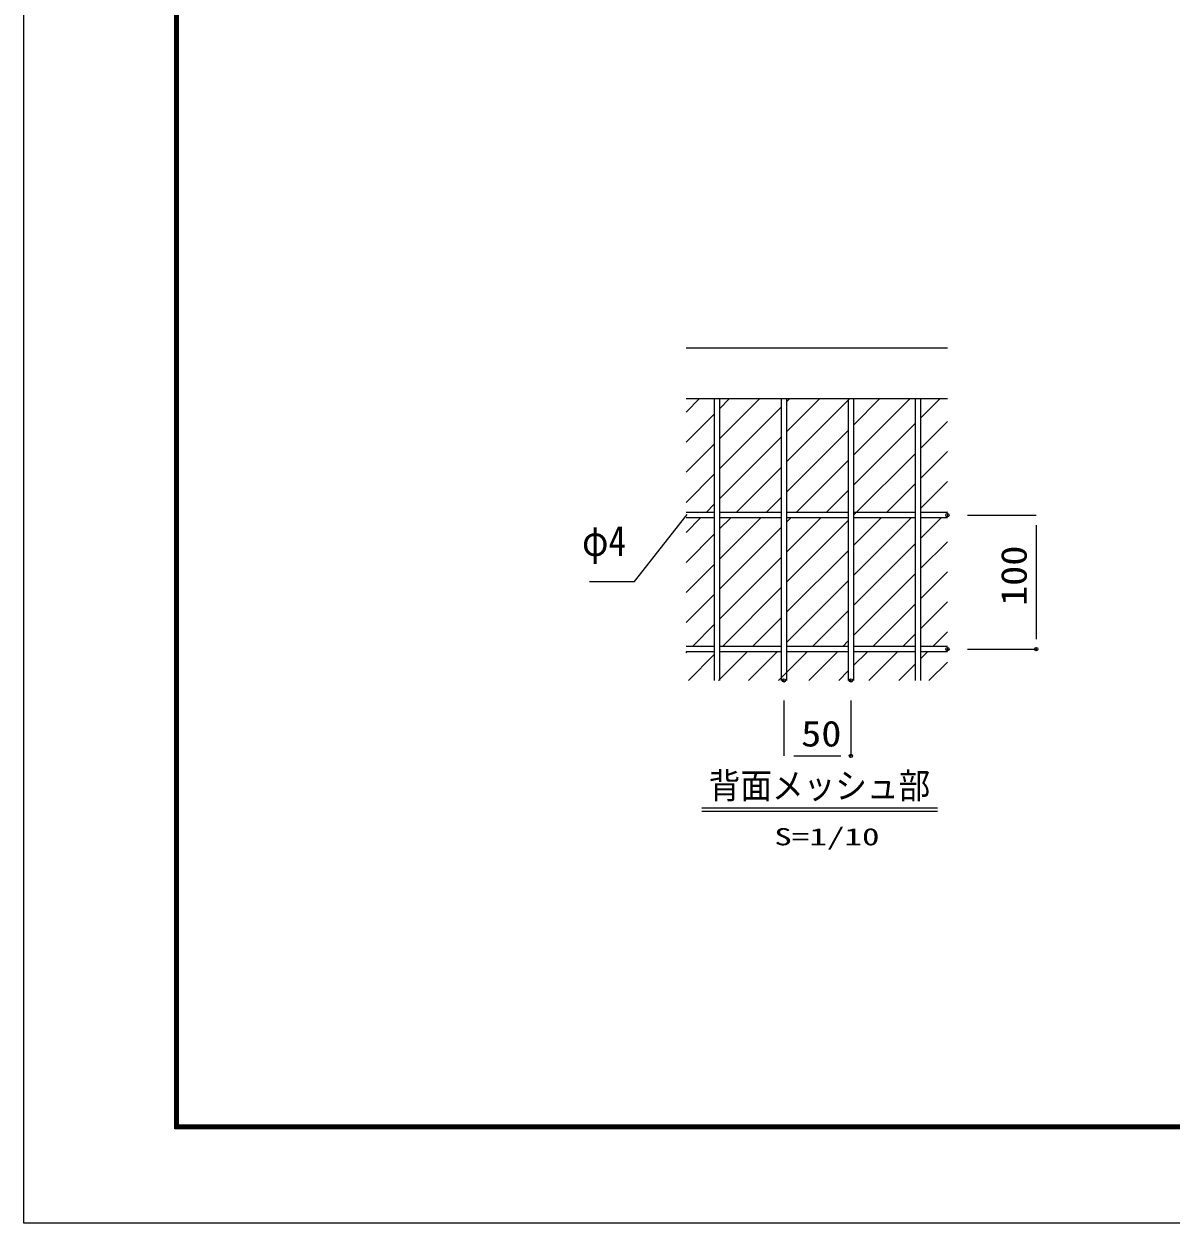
# Model space of a CAD drawing. Units: millimetres, scale not verified, with parts at other scales. Extents: x -3339 to 3343, y -2363 to 2362.
# Drawn here: x -3339 to -1627, y -2363 to -572 of the extents above; entities that cross this region are included whole.
import ezdxf
from ezdxf.enums import TextEntityAlignment as Align

# ---------------------------------------------------------------- set-up
doc = ezdxf.new("R2010")
doc.units = ezdxf.units.MM
doc.header["$LTSCALE"] = 10
doc.header["$PDMODE"] = 32
doc.header["$PDSIZE"] = 5
for name, color, linetype, lineweight in [('0-0_寸法', 7, 'Continuous', 13), ('0-4_胴縁', 7, 'Continuous', 13), ('0-6_0', 7, 'Continuous', 13), ('0-9_EXTCNT-LMEC0', 4, 'Continuous', 25), ('0-D_マット', 92, 'Continuous', 9), ('0-E_NMメッシュパネル', 8, 'Continuous', 5)]:
    doc.layers.add(name, color=color, linetype=linetype, lineweight=lineweight)
doc.layers.add('0-7_DEFPOINTS', color=7, linetype='Continuous')
doc.styles.add('ＭＳ ゴシック', font='')
doc.styles.get('ＭＳ ゴシック').set_extended_font_data('MS Gothic')

msp = doc.modelspace()

# ---------------------------------------------------------------- linework, layer by layer
at = {"layer": '0-0_寸法'}
for p, q in [((-1930.45, -1305.47), (-1827.81, -1305.47)), ((-1827.81, -1320.47), (-1827.81, -1490.47)), ((-1930.45, -1505.47), (-1827.81, -1505.47)), ((-2204.56, -1582.26), (-2204.56, -1665.09)), ((-2104.56, -1582.26), (-2104.56, -1665.09)), ((-2189.56, -1665.09), (-2119.56, -1665.09))]:
    msp.add_line(p, q, dxfattribs=at)
msp.add_lwpolyline([(-2494.7, -1404.49), (-2427.43, -1404.49), (-2348.86, -1304.34)], dxfattribs=at)
at = {"layer": '0-4_胴縁'}
for p, q in [((-2350.67, -1055.47), (-1960.45, -1055.47)), ((-2350.67, -1131.47), (-1960.45, -1131.47))]:
    msp.add_line(p, q, dxfattribs=at)
at = {"layer": '0-6_0', "color": 3}
msp.add_lwpolyline([(-3339.2, 2362.41), (3343.3, 2362.41), (3343.3, -2362.59), (-3339.2, -2362.59)], close=True, dxfattribs=at)
at = {"layer": '0-6_0'}
for points in [[(-3114.2, 2221.78), (3118.3, 2221.78), (3118.3, -2221.97), (-3114.2, -2221.97)], [(-3112.79, 2220.38), (3116.9, 2220.38), (3116.9, -2220.56), (-3112.79, -2220.56)], [(-3111.39, 2218.97), (3115.49, 2218.97), (3115.49, -2219.15), (-3111.39, -2219.15)], [(-3109.98, 2217.56), (3114.08, 2217.56), (3114.08, -2217.75), (-3109.98, -2217.75)], [(-3108.57, 2216.16), (3112.68, 2216.16), (3112.68, -2216.34), (-3108.57, -2216.34)]]:
    msp.add_lwpolyline(points, close=True, dxfattribs=at)
at = {"layer": '0-7_DEFPOINTS'}
for p in [(-1960.45, -1305.47), (-1960.45, -1505.47), (-1827.81, -1505.47), (-2204.56, -1552.26), (-2104.56, -1552.26), (-2104.56, -1665.09)]:
    msp.add_point(p, dxfattribs=at)
at = {"layer": '0-9_EXTCNT-LMEC0'}
for p, q in [((-2326.86, -1742.72), (-1975.16, -1742.72)), ((-2326.86, -1747.39), (-1975.16, -1747.39))]:
    msp.add_line(p, q, dxfattribs=at)
at = {"layer": '0-D_マット'}
for p, q in [((-2350.67, -1151.69), (-2330.46, -1131.47)), ((-2300.56, -1146.48), (-2285.55, -1131.47)), ((-2300.56, -1191.38), (-2240.65, -1131.47)), ((-2300.56, -1236.28), (-2208.56, -1144.28)), ((-2200.56, -1136.28), (-2195.75, -1131.47)), ((-2200.56, -1181.18), (-2150.85, -1131.47)), ((-2200.56, -1226.08), (-2105.95, -1131.47)), ((-2100.56, -1170.98), (-2061.05, -1131.47)), ((-2100.56, -1215.88), (-2016.15, -1131.47)), ((-2000.56, -1160.78), (-1971.25, -1131.47)), ((-2350.67, -1196.59), (-2308.56, -1154.48)), ((-2200.56, -1270.98), (-2108.56, -1178.98)), ((-2100.56, -1260.78), (-2008.56, -1168.78)), ((-2000.56, -1205.69), (-1960.45, -1165.58)), ((-2350.67, -1241.49), (-2308.56, -1199.38)), ((-2300.56, -1281.18), (-2208.56, -1189.18)), ((-2100.56, -1305.69), (-2008.56, -1213.69)), ((-2000.56, -1250.59), (-1960.45, -1210.48)), ((-2275.95, -1301.47), (-2208.56, -1234.08)), ((-2186.15, -1301.47), (-2108.56, -1223.88)), ((-2350.67, -1286.4), (-2308.56, -1244.28)), ((-2141.25, -1301.47), (-2108.56, -1268.78)), ((-2051.44, -1301.47), (-2008.56, -1258.59)), ((-2000.56, -1295.49), (-1960.45, -1255.38)), ((-2320.85, -1301.47), (-2308.56, -1289.18)), ((-2231.05, -1301.47), (-2208.56, -1278.98)), ((-1961.64, -1301.47), (-1960.45, -1300.28)), ((-2350.67, -1331.3), (-2328.85, -1309.47)), ((-2300.56, -1326.08), (-2283.95, -1309.47)), ((-2300.56, -1370.98), (-2239.05, -1309.47)), ((-2300.56, -1415.88), (-2208.56, -1323.88)), ((-2200.56, -1315.88), (-2194.15, -1309.47)), ((-2200.56, -1360.78), (-2149.25, -1309.47)), ((-2200.56, -1405.69), (-2108.56, -1313.69)), ((-2100.56, -1350.59), (-2059.44, -1309.47)), ((-2100.56, -1395.49), (-2014.54, -1309.47)), ((-2000.56, -1340.39), (-1969.64, -1309.47)), ((-2350.67, -1376.2), (-2308.56, -1334.08)), ((-2200.56, -1450.59), (-2108.56, -1358.59)), ((-2100.56, -1440.39), (-2008.56, -1348.39)), ((-2000.56, -1385.29), (-1960.45, -1345.18)), ((-2300.56, -1460.78), (-2208.56, -1368.78)), ((-2350.67, -1421.1), (-2308.56, -1378.98)), ((-2100.56, -1485.29), (-2008.56, -1393.29)), ((-2000.56, -1430.19), (-1960.45, -1390.08)), ((-2296.34, -1501.47), (-2208.56, -1413.69)), ((-2200.56, -1495.49), (-2108.56, -1403.49)), ((-2350.67, -1466), (-2308.56, -1423.88)), ((-2161.64, -1501.47), (-2108.56, -1448.39)), ((-2071.84, -1501.47), (-2008.56, -1438.19)), ((-2000.56, -1475.09), (-1960.45, -1434.98)), ((-2251.44, -1501.47), (-2208.56, -1458.59)), ((-2341.25, -1501.47), (-2308.56, -1468.78)), ((-2026.94, -1501.47), (-2008.56, -1483.09)), ((-1982.03, -1501.47), (-1960.45, -1479.88)), ((-2116.74, -1501.47), (-2108.56, -1493.29)), ((-2350.67, -1510.9), (-2349.25, -1509.47)), ((-2347.13, -1552.26), (-2308.56, -1513.69)), ((-2302.23, -1552.26), (-2259.44, -1509.47)), ((-2257.33, -1552.26), (-2214.54, -1509.47)), ((-2212.43, -1552.26), (-2169.64, -1509.47)), ((-2167.52, -1552.26), (-2124.74, -1509.47)), ((-2100.56, -1530.19), (-2079.84, -1509.47)), ((-2077.72, -1552.26), (-2034.94, -1509.47)), ((-2000.56, -1520), (-1990.03, -1509.47)), ((-2122.62, -1552.26), (-2108.56, -1538.19)), ((-2032.82, -1552.26), (-2008.56, -1528)), ((-1987.92, -1552.26), (-1960.45, -1524.79))]:
    msp.add_line(p, q, dxfattribs=at)
at = {"layer": '0-E_NMメッシュパネル'}
for p, q in [((-2308.56, -1131.47), (-2308.56, -1501.47)), ((-2300.56, -1131.47), (-2300.56, -1501.47)), ((-2208.56, -1131.47), (-2208.56, -1501.47)), ((-2200.56, -1131.47), (-2200.56, -1501.47)), ((-2108.56, -1131.47), (-2108.56, -1501.47)), ((-2100.56, -1131.47), (-2100.56, -1501.47)), ((-2008.56, -1131.47), (-2008.56, -1501.47)), ((-2000.56, -1131.47), (-2000.56, -1501.47)), ((-2308.56, -1301.47), (-2350.67, -1301.47)), ((-2208.56, -1301.47), (-2300.56, -1301.47)), ((-2108.56, -1301.47), (-2200.56, -1301.47)), ((-2008.56, -1301.47), (-2100.56, -1301.47)), ((-1960.45, -1301.47), (-2000.56, -1301.47)), ((-2308.56, -1309.47), (-2350.67, -1309.47)), ((-2308.56, -1309.47), (-2308.56, -1501.47)), ((-2308.56, -1309.47), (-2308.56, -1552.26)), ((-2208.56, -1309.47), (-2300.56, -1309.47)), ((-2300.56, -1309.47), (-2300.56, -1501.47)), ((-2300.56, -1309.47), (-2300.56, -1552.26)), ((-2208.56, -1309.47), (-2208.56, -1501.47)), ((-2208.56, -1309.47), (-2208.56, -1552.26)), ((-2108.56, -1309.47), (-2200.56, -1309.47)), ((-2200.56, -1309.47), (-2200.56, -1501.47)), ((-2200.56, -1309.47), (-2200.56, -1552.26)), ((-2108.56, -1309.47), (-2108.56, -1501.47)), ((-2108.56, -1309.47), (-2108.56, -1552.26)), ((-2008.56, -1309.47), (-2100.56, -1309.47)), ((-2100.56, -1309.47), (-2100.56, -1501.47)), ((-2100.56, -1309.47), (-2100.56, -1552.26)), ((-2008.56, -1309.47), (-2008.56, -1501.47)), ((-2008.56, -1309.47), (-2008.56, -1552.26)), ((-1960.45, -1309.47), (-2000.56, -1309.47)), ((-2000.56, -1309.47), (-2000.56, -1501.47)), ((-2000.56, -1309.47), (-2000.56, -1552.26)), ((-2308.56, -1501.47), (-2350.67, -1501.47)), ((-2208.56, -1501.47), (-2300.56, -1501.47)), ((-2108.56, -1501.47), (-2200.56, -1501.47)), ((-2008.56, -1501.47), (-2100.56, -1501.47)), ((-1960.45, -1501.47), (-2000.56, -1501.47)), ((-2308.56, -1509.47), (-2350.67, -1509.47)), ((-2208.56, -1509.47), (-2300.56, -1509.47)), ((-2108.56, -1509.47), (-2200.56, -1509.47)), ((-2008.56, -1509.47), (-2100.56, -1509.47)), ((-1960.45, -1509.47), (-2000.56, -1509.47))]:
    msp.add_line(p, q, dxfattribs=at)

# ---------------------------------------------------------------- texts
at = {"layer": '0-0_寸法', "style": 'ＭＳ ゴシック'}
for s, height, width, p in [('φ4', 44.9, 0.85, (-2505.93, -1379.79)), ('50', 38.49, 1.15, (-2178.84, -1662.49))]:
    msp.add_text(s, height=height, dxfattribs=dict(at, width=width)).set_placement(p, align=Align.BOTTOM_LEFT)
at = {"layer": '0-0_寸法', "style": 'ＭＳ ゴシック', "width": 1.15}
msp.add_text('100', height=38.49, rotation=90, dxfattribs=at).set_placement((-1830.41, -1441.19), align=Align.BOTTOM_LEFT)
at = {"layer": '0-9_EXTCNT-LMEC0', "style": 'ＭＳ ゴシック'}
for s, height, width, p in [('背面メッシュ部', 38.49, 0.9, (-2316.83, -1740.31)), ('S=1/10', 25.66, 1.5, (-2218.88, -1806.25))]:
    msp.add_text(s, height=height, dxfattribs=dict(at, width=width)).set_placement(p, align=Align.BOTTOM_LEFT)

doc.saveas('drawing.dxf')
